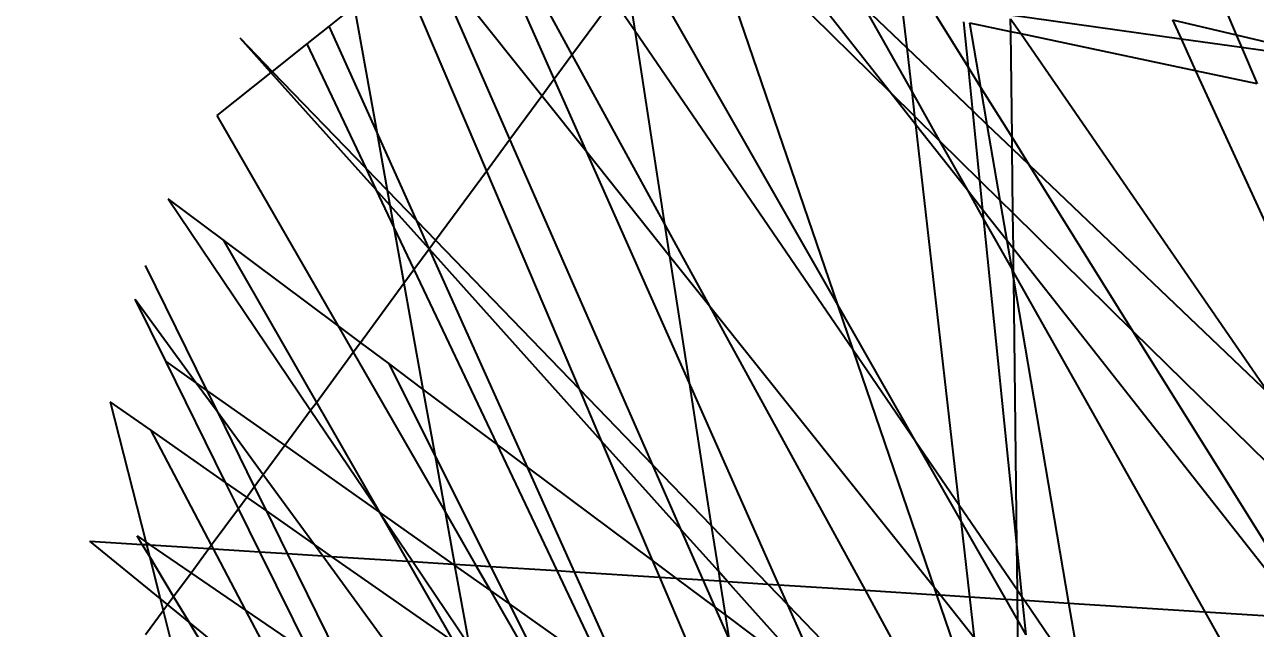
# Model space of a CAD drawing. Header units: metres. Extents: x 0 to 1324930, y 0 to 1631912.
# Drawn here: x 253720.43 to 253725.97, y 1630724.03 to 1630726.75 of the extents above; entities that cross this region are included whole.
import ezdxf

# ---------------------------------------------------------------- set-up
doc = ezdxf.new("R2010")
doc.units = ezdxf.units.M
doc.header["$MEASUREMENT"] = 0
doc.layers.add('limites_parcelles', color=7, linetype='Continuous')
doc.layers.add('Numero_TF', color=7, linetype='Continuous', lineweight=0)
doc.styles.add('Style-Arial', font='arial.ttf')

msp = doc.modelspace()

# ---------------------------------------------------------------- linework, layer by layer
at = {"layer": 'limites_parcelles'}
for p, q in [((253725.64664, 1630727.25136), (253725.88005, 1630726.70207)), ((253722.81431, 1630726.50448), (253722.54274, 1630727.11602)), ((253722.62511, 1630727.10451), (253722.89404, 1630726.61295)), ((253722.61515, 1630726.2335), (253722.25099, 1630727.06434)), ((253722.7583, 1630726.42827), (253722.25099, 1630727.06434)), ((253722.12258, 1630726.99707), (253722.50933, 1630726.08953)), ((253724.08889, 1630725.48822), (253723.21392, 1630727.02228)), ((253723.14094, 1630726.94889), (253723.17608, 1630726.72169)), ((253724.08889, 1630725.48822), (253723.58285, 1630726.97076)), ((253723.82475, 1630726.93626), (253724.32369, 1630726.44515)), ((253724.32369, 1630726.44515), (253723.95985, 1630726.90773)), ((253721.91487, 1630726.83147), (253721.80244, 1630726.74183)), ((253721.91487, 1630726.83147), (253722.01661, 1630726.26561)), ((253722.89404, 1630726.61295), (253723.07867, 1630726.86416)), ((253723.07867, 1630726.86416), (253723.17608, 1630726.72169)), ((253724.20787, 1630726.82632), (253724.42134, 1630726.44714)), ((253724.20787, 1630726.82632), (253724.39887, 1630726.64387)), ((253724.37884, 1630726.81925), (253724.39887, 1630726.64387)), ((253724.67623, 1630726.55621), (253724.53245, 1630726.78681)), ((253724.8654, 1630726.79164), (253725.63163, 1630726.68463)), ((253724.86631, 1630726.71631), (253724.86561, 1630726.77467)), ((253724.86561, 1630726.77467), (253724.91257, 1630726.70655)), ((253725.59275, 1630726.76966), (253725.63163, 1630726.68463)), ((253725.59275, 1630726.76966), (253725.88005, 1630726.70207)), ((253721.80244, 1630726.74183), (253721.702, 1630726.66175)), ((253722.01661, 1630726.26561), (253721.80244, 1630726.74183)), ((253723.17608, 1630726.72169), (253723.31066, 1630725.85142)), ((253723.17608, 1630726.72169), (253724.1581, 1630725.28544)), ((253724.67623, 1630726.55621), (253724.65546, 1630726.76084)), ((253724.73228, 1630726.4663), (253724.68306, 1630726.75501)), ((253724.86631, 1630726.71631), (253724.68306, 1630726.75501)), ((253724.87197, 1630726.24226), (253724.86631, 1630726.71631)), ((253724.91257, 1630726.70655), (253724.86631, 1630726.71631)), ((253721.541, 1630726.53339), (253721.40323, 1630726.68705)), ((253721.40323, 1630726.68705), (253721.54703, 1630726.53819)), ((253721.702, 1630726.66175), (253721.54703, 1630726.53819)), ((253721.702, 1630726.66175), (253721.96693, 1630726.10352)), ((253724.91257, 1630726.70655), (253726.02924, 1630725.08662)), ((253725.69739, 1630726.54082), (253724.91257, 1630726.70655)), ((253725.63163, 1630726.68463), (253725.69739, 1630726.54082)), ((253725.63163, 1630726.68463), (253725.9036, 1630726.64665)), ((253725.88005, 1630726.70207), (253725.9036, 1630726.64665)), ((253725.88005, 1630726.70207), (253726.42536, 1630726.57378)), ((253722.81431, 1630726.50448), (253722.89404, 1630726.61295)), ((253722.89404, 1630726.61295), (253723.31066, 1630725.85142)), ((253724.39887, 1630726.64387), (253724.42134, 1630726.44714)), ((253724.39887, 1630726.64387), (253724.69614, 1630726.35994)), ((253725.9036, 1630726.64665), (253725.97333, 1630726.48255)), ((253725.9036, 1630726.64665), (253726.42536, 1630726.57378)), ((253724.69614, 1630726.35994), (253724.67623, 1630726.55621)), ((253724.73228, 1630726.4663), (253724.67623, 1630726.55621)), ((253721.541, 1630726.53339), (253721.2985, 1630726.34005)), ((253721.54703, 1630726.53819), (253721.541, 1630726.53339)), ((253722.01249, 1630726.00753), (253721.541, 1630726.53339)), ((253721.54703, 1630726.53819), (253721.96693, 1630726.10352)), ((253722.7583, 1630726.42827), (253722.81431, 1630726.50448)), ((253722.96103, 1630726.17408), (253722.81431, 1630726.50448)), ((253725.69739, 1630726.54082), (253726.62071, 1630724.52168)), ((253725.97333, 1630726.48255), (253725.69739, 1630726.54082)), ((253724.4382, 1630726.29957), (253724.32369, 1630726.44515)), ((253724.32369, 1630726.44515), (253724.43397, 1630726.3366)), ((253724.42134, 1630726.44714), (253724.43397, 1630726.3366)), ((253724.42134, 1630726.44714), (253724.54524, 1630726.22708)), ((253724.76098, 1630726.29801), (253724.73228, 1630726.4663)), ((253724.87197, 1630726.24226), (253724.73228, 1630726.4663)), ((253722.61515, 1630726.2335), (253722.7583, 1630726.42827)), ((253722.96103, 1630726.17408), (253722.7583, 1630726.42827)), ((253721.2985, 1630726.34005), (253721.84183, 1630725.39531)), ((253724.43397, 1630726.3366), (253724.4382, 1630726.29957)), ((253724.43397, 1630726.3366), (253724.54524, 1630726.22708)), ((253724.72786, 1630726.04733), (253724.69614, 1630726.35994)), ((253724.69614, 1630726.35994), (253724.76098, 1630726.29801)), ((253724.4382, 1630726.29957), (253724.63343, 1630724.59026)), ((253724.67124, 1630726.00328), (253724.4382, 1630726.29957)), ((253724.81902, 1630725.95761), (253724.76098, 1630726.29801)), ((253724.76098, 1630726.29801), (253724.87258, 1630726.19141)), ((253722.01661, 1630726.26561), (253722.06379, 1630726.00325)), ((253722.19628, 1630725.8661), (253722.01661, 1630726.26561)), ((253722.50933, 1630726.08953), (253722.61515, 1630726.2335)), ((253723.2578, 1630724.76724), (253722.61515, 1630726.2335)), ((253724.54524, 1630726.22708), (253724.67124, 1630726.00328)), ((253724.54524, 1630726.22708), (253724.72786, 1630726.04733)), ((253724.87258, 1630726.19141), (253724.87197, 1630726.24226)), ((253724.94946, 1630726.11797), (253724.87197, 1630726.24226)), ((253723.42091, 1630725.1385), (253722.96103, 1630726.17408)), ((253723.33286, 1630725.70788), (253722.96103, 1630726.17408)), ((253724.87605, 1630725.90147), (253724.87258, 1630726.19141)), ((253724.87258, 1630726.19141), (253724.94946, 1630726.11797)), ((253721.96693, 1630726.10352), (253722.01249, 1630726.00753)), ((253721.96693, 1630726.10352), (253722.06379, 1630726.00325)), ((253725.41553, 1630725.37047), (253724.94946, 1630726.11797)), ((253724.94946, 1630726.11797), (253726.02924, 1630725.08662)), ((253722.28081, 1630725.7786), (253722.50933, 1630726.08953)), ((253722.50933, 1630726.08953), (253722.92682, 1630725.10987)), ((253724.74138, 1630725.91411), (253724.72786, 1630726.04733)), ((253724.72786, 1630726.04733), (253724.81902, 1630725.95761)), ((253722.01249, 1630726.00753), (253722.09384, 1630725.8361)), ((253722.0757, 1630725.93703), (253722.01249, 1630726.00753)), ((253722.06379, 1630726.00325), (253722.0757, 1630725.93703)), ((253722.06379, 1630726.00325), (253722.19628, 1630725.8661)), ((253724.67124, 1630726.00328), (253724.74576, 1630725.87093)), ((253724.74138, 1630725.91411), (253724.67124, 1630726.00328)), ((253721.32668, 1630725.78016), (253721.07864, 1630725.96547)), ((253721.07864, 1630725.96547), (253721.71944, 1630725.01481)), ((253722.0757, 1630725.93703), (253722.09384, 1630725.8361)), ((253722.2524, 1630725.73995), (253722.0757, 1630725.93703)), ((253724.84997, 1630725.77605), (253724.81902, 1630725.95761)), ((253724.81902, 1630725.95761), (253724.87605, 1630725.90147)), ((253724.74576, 1630725.87093), (253724.74138, 1630725.91411)), ((253724.84997, 1630725.77605), (253724.74138, 1630725.91411)), ((253724.87798, 1630725.74045), (253724.87605, 1630725.90147)), ((253724.87605, 1630725.90147), (253725.41553, 1630725.37047)), ((253722.09384, 1630725.8361), (253722.1389, 1630725.58552)), ((253722.09384, 1630725.8361), (253722.18378, 1630725.64659)), ((253722.25278, 1630725.74047), (253722.19628, 1630725.8661)), ((253722.19628, 1630725.8661), (253722.28081, 1630725.7786)), ((253723.31066, 1630725.85142), (253723.33286, 1630725.70788)), ((253723.31066, 1630725.85142), (253723.51222, 1630725.483)), ((253724.89387, 1630724.41121), (253724.74576, 1630725.87093)), ((253724.74576, 1630725.87093), (253724.87204, 1630725.64664)), ((253721.32668, 1630725.78016), (253721.74521, 1630725.04987)), ((253721.84183, 1630725.39531), (253721.32668, 1630725.78016)), ((253722.25278, 1630725.74047), (253722.28081, 1630725.7786)), ((253722.28081, 1630725.7786), (253722.92682, 1630725.10987)), ((253724.87204, 1630725.64664), (253724.84997, 1630725.77605)), ((253724.87798, 1630725.74045), (253724.84997, 1630725.77605)), ((253722.18378, 1630725.64659), (253722.2524, 1630725.73995)), ((253722.2524, 1630725.73995), (253722.25278, 1630725.74047)), ((253722.25364, 1630725.73857), (253722.2524, 1630725.73995)), ((253722.25364, 1630725.73857), (253722.25278, 1630725.74047)), ((253722.69447, 1630724.75834), (253722.25364, 1630725.73857)), ((253723.026, 1630724.87714), (253722.25364, 1630725.73857)), ((253724.87925, 1630725.63383), (253724.87798, 1630725.74045)), ((253726.18402, 1630724.07998), (253724.87798, 1630725.74045)), ((253720.97593, 1630725.66587), (253721.25207, 1630725.10514)), ((253723.33286, 1630725.70788), (253723.42091, 1630725.1385)), ((253723.51222, 1630725.483), (253723.33286, 1630725.70788)), ((253722.1389, 1630725.58552), (253722.18378, 1630725.64659)), ((253722.18378, 1630725.64659), (253722.55638, 1630724.8615)), ((253724.87963, 1630725.60209), (253724.87204, 1630725.64664)), ((253724.87204, 1630725.64664), (253724.87925, 1630725.63383)), ((253724.87963, 1630725.60209), (253724.87925, 1630725.63383)), ((253724.87925, 1630725.63383), (253725.73816, 1630724.10826)), ((253721.94335, 1630725.31947), (253722.1389, 1630725.58552)), ((253722.1389, 1630725.58552), (253722.22451, 1630725.10943)), ((253724.89387, 1630724.41121), (253724.87963, 1630725.60209)), ((253725.12772, 1630724.14699), (253724.87963, 1630725.60209)), ((253721.06842, 1630725.23479), (253720.93055, 1630725.51418)), ((253720.93055, 1630725.51418), (253721.20516, 1630725.13826)), ((253723.51222, 1630725.483), (253724.21133, 1630724.20512)), ((253724.52344, 1630724.21511), (253723.51222, 1630725.483)), ((253724.1581, 1630725.28544), (253724.08889, 1630725.48822)), ((253724.43817, 1630724.87584), (253724.08889, 1630725.48822)), ((253721.84183, 1630725.39531), (253721.91087, 1630725.27527)), ((253721.94335, 1630725.31947), (253721.84183, 1630725.39531)), ((253726.22162, 1630724.07759), (253725.41553, 1630725.37047)), ((253725.41553, 1630725.37047), (253726.71584, 1630724.09058)), ((253721.74521, 1630725.04987), (253721.91087, 1630725.27527)), ((253721.91087, 1630725.27527), (253721.94335, 1630725.31947)), ((253721.91087, 1630725.27527), (253722.32379, 1630724.55728)), ((253722.06938, 1630725.22532), (253721.94335, 1630725.31947)), ((253724.52344, 1630724.21511), (253724.1581, 1630725.28544)), ((253724.1581, 1630725.28544), (253724.43817, 1630724.87584)), ((253721.33724, 1630724.69002), (253721.06842, 1630725.23479)), ((253721.20516, 1630725.13826), (253721.06842, 1630725.23479)), ((253722.06938, 1630725.22532), (253722.27865, 1630724.80831)), ((253722.22451, 1630725.10943), (253722.06938, 1630725.22532)), ((253721.20516, 1630725.13826), (253721.29907, 1630725.00969)), ((253721.25207, 1630725.10514), (253721.20516, 1630725.13826)), ((253721.25207, 1630725.10514), (253721.29907, 1630725.00969)), ((253721.60349, 1630724.85706), (253721.25207, 1630725.10514)), ((253722.22451, 1630725.10943), (253722.27865, 1630724.80831)), ((253722.55638, 1630724.8615), (253722.22451, 1630725.10943)), ((253722.92682, 1630725.10987), (253723.026, 1630724.87714)), ((253722.92682, 1630725.10987), (253723.2578, 1630724.76724)), ((253723.42091, 1630725.1385), (253723.52035, 1630724.49546)), ((253723.8245, 1630724.22966), (253723.42091, 1630725.1385)), ((253721.00003, 1630724.92573), (253720.81856, 1630725.05258)), ((253720.81856, 1630725.05258), (253720.97819, 1630724.42284)), ((253721.71944, 1630725.01481), (253721.74521, 1630725.04987)), ((253721.74521, 1630725.04987), (253722.02558, 1630724.56063)), ((253721.29907, 1630725.00969), (253721.46622, 1630724.67028)), ((253721.29907, 1630725.00969), (253721.50674, 1630724.72541)), ((253721.60349, 1630724.85706), (253721.71944, 1630725.01481)), ((253721.71944, 1630725.01481), (253722.02558, 1630724.56063)), ((253721.00003, 1630724.92573), (253721.27283, 1630724.40717)), ((253721.33724, 1630724.69002), (253721.00003, 1630724.92573)), ((253721.50674, 1630724.72541), (253721.60349, 1630724.85706)), ((253722.02708, 1630724.55803), (253721.60349, 1630724.85706)), ((253722.55638, 1630724.8615), (253722.8262, 1630724.29298)), ((253722.69447, 1630724.75834), (253722.55638, 1630724.8615)), ((253723.026, 1630724.87714), (253723.25511, 1630724.33951)), ((253723.38525, 1630724.47645), (253723.026, 1630724.87714)), ((253724.64154, 1630724.51927), (253724.43817, 1630724.87584)), ((253724.43817, 1630724.87584), (253724.63343, 1630724.59026)), ((253722.27865, 1630724.80831), (253722.32379, 1630724.55728)), ((253722.27865, 1630724.80831), (253722.52776, 1630724.31191)), ((253721.46622, 1630724.67028), (253721.50674, 1630724.72541)), ((253721.50674, 1630724.72541), (253721.73642, 1630724.41099)), ((253722.90603, 1630724.28792), (253722.69447, 1630724.75834)), ((253723.25511, 1630724.33951), (253722.69447, 1630724.75834)), ((253723.38525, 1630724.47645), (253723.2578, 1630724.76724)), ((253723.2578, 1630724.76724), (253723.52035, 1630724.49546)), ((253721.39488, 1630724.57322), (253721.33724, 1630724.69002)), ((253721.43203, 1630724.62376), (253721.33724, 1630724.69002)), ((253721.43203, 1630724.62376), (253721.46622, 1630724.67028)), ((253721.46622, 1630724.67028), (253721.5191, 1630724.5629)), ((253721.39488, 1630724.57322), (253721.43203, 1630724.62376)), ((253721.5191, 1630724.5629), (253721.43203, 1630724.62376)), ((253721.27283, 1630724.40717), (253721.39488, 1630724.57322)), ((253721.49138, 1630724.37766), (253721.39488, 1630724.57322)), ((253721.5191, 1630724.5629), (253721.61416, 1630724.36987)), ((253721.73642, 1630724.41099), (253721.5191, 1630724.5629)), ((253722.02558, 1630724.56063), (253722.02708, 1630724.55803)), ((253722.02558, 1630724.56063), (253722.02758, 1630724.55768)), ((253722.02708, 1630724.55803), (253722.15456, 1630724.33559)), ((253722.02758, 1630724.55768), (253722.02708, 1630724.55803)), ((253722.02758, 1630724.55768), (253722.1783, 1630724.33408)), ((253722.3607, 1630724.32251), (253722.02758, 1630724.55768)), ((253722.32379, 1630724.55728), (253722.36606, 1630724.32217)), ((253722.32379, 1630724.55728), (253722.46252, 1630724.31605)), ((253724.63343, 1630724.59026), (253724.64154, 1630724.51927)), ((253724.63343, 1630724.59026), (253724.89633, 1630724.20576)), ((253724.64154, 1630724.51927), (253724.68082, 1630724.17534)), ((253724.8436, 1630724.16501), (253724.64154, 1630724.51927)), ((253720.9626, 1630724.4112), (253720.93975, 1630724.44917)), ((253720.93975, 1630724.44917), (253720.97819, 1630724.42284)), ((253723.48396, 1630724.25126), (253723.38525, 1630724.47645)), ((253723.55206, 1630724.29042), (253723.38525, 1630724.47645)), ((253723.52035, 1630724.49546), (253723.55206, 1630724.29042)), ((253723.52035, 1630724.49546), (253723.77403, 1630724.23286)), ((253721.04283, 1630724.16781), (253720.7267, 1630724.42617)), ((253720.7267, 1630724.42617), (253720.9626, 1630724.4112)), ((253720.99463, 1630724.35798), (253720.9626, 1630724.4112)), ((253720.9626, 1630724.4112), (253720.98144, 1630724.41001)), ((253720.97819, 1630724.42284), (253720.98144, 1630724.41001)), ((253720.99851, 1630724.40892), (253720.97819, 1630724.42284)), ((253720.98144, 1630724.41001), (253720.99463, 1630724.35798)), ((253720.98144, 1630724.41001), (253720.99851, 1630724.40892)), ((253721.18184, 1630724.28336), (253720.99851, 1630724.40892)), ((253720.99851, 1630724.40892), (253721.26184, 1630724.39222)), ((253721.18184, 1630724.28336), (253721.26184, 1630724.39222)), ((253721.26184, 1630724.39222), (253721.27283, 1630724.40717)), ((253721.26184, 1630724.39222), (253721.28135, 1630724.39098)), ((253721.27283, 1630724.40717), (253721.28135, 1630724.39098)), ((253721.28135, 1630724.39098), (253721.42591, 1630724.11619)), ((253721.28135, 1630724.39098), (253721.49138, 1630724.37766)), ((253721.73642, 1630724.41099), (253721.77386, 1630724.35974)), ((253721.81332, 1630724.35723), (253721.73642, 1630724.41099)), ((253724.89633, 1630724.20576), (253724.89387, 1630724.41121)), ((253724.91792, 1630724.17418), (253724.89387, 1630724.41121)), ((253720.99463, 1630724.35798), (253721.04283, 1630724.16781)), ((253721.1036, 1630724.17691), (253720.99463, 1630724.35798)), ((253721.71733, 1630723.91977), (253721.49138, 1630724.37766)), ((253721.49138, 1630724.37766), (253721.61416, 1630724.36987)), ((253721.61416, 1630724.36987), (253721.83769, 1630723.91596)), ((253721.61416, 1630724.36987), (253721.77386, 1630724.35974)), ((253721.77386, 1630724.35974), (253722.10419, 1630723.90754)), ((253721.77386, 1630724.35974), (253721.81332, 1630724.35723)), ((253722.36192, 1630723.97376), (253721.81332, 1630724.35723)), ((253721.81332, 1630724.35723), (253722.15456, 1630724.33559)), ((253722.15456, 1630724.33559), (253722.36192, 1630723.97376)), ((253722.15456, 1630724.33559), (253722.1783, 1630724.33408)), ((253722.1783, 1630724.33408), (253722.43145, 1630723.95852)), ((253722.1783, 1630724.33408), (253722.3607, 1630724.32251)), ((253723.25511, 1630724.33951), (253723.2874, 1630724.26373)), ((253723.36296, 1630724.25893), (253723.25511, 1630724.33951)), ((253721.1036, 1630724.17691), (253721.18184, 1630724.28336)), ((253721.42591, 1630724.11619), (253721.18184, 1630724.28336)), ((253722.36677, 1630724.31823), (253722.3607, 1630724.32251)), ((253722.3607, 1630724.32251), (253722.36606, 1630724.32217)), ((253722.36606, 1630724.32217), (253722.36677, 1630724.31823)), ((253722.36606, 1630724.32217), (253722.46252, 1630724.31605)), ((253722.36677, 1630724.31823), (253722.43145, 1630723.95852)), ((253722.52586, 1630724.20592), (253722.36677, 1630724.31823)), ((253722.46252, 1630724.31605), (253722.52586, 1630724.20592)), ((253722.46252, 1630724.31605), (253722.52776, 1630724.31191)), ((253722.52776, 1630724.31191), (253722.61117, 1630724.14569)), ((253722.52776, 1630724.31191), (253722.8262, 1630724.29298)), ((253722.8262, 1630724.29298), (253723.0229, 1630723.87851)), ((253722.8262, 1630724.29298), (253722.90603, 1630724.28792)), ((253723.09112, 1630723.87636), (253722.90603, 1630724.28792)), ((253722.90603, 1630724.28792), (253723.2874, 1630724.26373)), ((253723.55206, 1630724.29042), (253723.55885, 1630724.24651)), ((253723.59339, 1630724.24432), (253723.55206, 1630724.29042)), ((253723.2874, 1630724.26373), (253723.45741, 1630723.86479)), ((253723.2874, 1630724.26373), (253723.36296, 1630724.25893)), ((253723.53786, 1630724.12828), (253723.36296, 1630724.25893)), ((253723.36296, 1630724.25893), (253723.48396, 1630724.25126)), ((253723.53786, 1630724.12828), (253723.48396, 1630724.25126)), ((253723.48396, 1630724.25126), (253723.55885, 1630724.24651)), ((253723.55885, 1630724.24651), (253723.58226, 1630724.09511)), ((253723.55885, 1630724.24651), (253723.59339, 1630724.24432)), ((253723.94756, 1630723.8493), (253723.59339, 1630724.24432)), ((253723.59339, 1630724.24432), (253723.77403, 1630724.23286)), ((253723.77403, 1630724.23286), (253723.86481, 1630724.13888)), ((253723.77403, 1630724.23286), (253723.8245, 1630724.22966)), ((253723.86481, 1630724.13888), (253723.8245, 1630724.22966)), ((253723.8245, 1630724.22966), (253724.21133, 1630724.20512)), ((253721.04283, 1630724.16781), (253721.0567, 1630724.1131)), ((253721.07662, 1630724.1402), (253721.04283, 1630724.16781)), ((253721.07662, 1630724.1402), (253721.1036, 1630724.17691)), ((253721.17319, 1630724.06128), (253721.1036, 1630724.17691)), ((253722.52586, 1630724.20592), (253722.70844, 1630723.88845)), ((253722.61117, 1630724.14569), (253722.52586, 1630724.20592)), ((253724.21133, 1630724.20512), (253724.41406, 1630723.83456)), ((253724.21133, 1630724.20512), (253724.53384, 1630724.18466)), ((253724.53384, 1630724.18466), (253724.52344, 1630724.21511)), ((253724.54847, 1630724.18373), (253724.52344, 1630724.21511)), ((253724.65595, 1630723.82691), (253724.53384, 1630724.18466)), ((253724.53384, 1630724.18466), (253724.54847, 1630724.18373)), ((253724.70183, 1630723.99145), (253724.54847, 1630724.18373)), ((253724.54847, 1630724.18373), (253724.68082, 1630724.17534)), ((253724.68082, 1630724.17534), (253724.70183, 1630723.99145)), ((253724.68082, 1630724.17534), (253724.8436, 1630724.16501)), ((253724.89796, 1630724.0697), (253724.8436, 1630724.16501)), ((253724.8436, 1630724.16501), (253724.89686, 1630724.16163)), ((253724.89686, 1630724.16163), (253724.89633, 1630724.20576)), ((253724.89633, 1630724.20576), (253724.91792, 1630724.17418)), ((253724.91934, 1630724.1602), (253724.91792, 1630724.17418)), ((253724.91792, 1630724.17418), (253724.92785, 1630724.15967)), ((253720.97755, 1630724.00541), (253721.0567, 1630724.1131)), ((253721.0567, 1630724.1131), (253721.07662, 1630724.1402)), ((253721.0567, 1630724.1131), (253721.10077, 1630723.93925)), ((253721.17319, 1630724.06128), (253721.07662, 1630724.1402)), ((253721.42591, 1630724.11619), (253721.52606, 1630723.92581)), ((253721.71247, 1630723.91992), (253721.42591, 1630724.11619)), ((253722.61117, 1630724.14569), (253722.74078, 1630723.88743)), ((253722.98809, 1630723.87961), (253722.61117, 1630724.14569)), ((253723.59854, 1630723.98983), (253723.53786, 1630724.12828)), ((253723.58226, 1630724.09511), (253723.53786, 1630724.12828)), ((253723.99406, 1630723.84783), (253723.86481, 1630724.13888)), ((253723.86481, 1630724.13888), (253724.15076, 1630723.84288)), ((253724.89796, 1630724.0697), (253724.89686, 1630724.16163)), ((253724.89686, 1630724.16163), (253724.91934, 1630724.1602)), ((253724.93514, 1630724.00451), (253724.91934, 1630724.1602)), ((253724.91934, 1630724.1602), (253724.92785, 1630724.15967)), ((253724.92785, 1630724.15967), (253725.16639, 1630723.81079)), ((253724.92785, 1630724.15967), (253725.12772, 1630724.14699)), ((253725.18515, 1630723.81019), (253725.12772, 1630724.14699)), ((253725.12772, 1630724.14699), (253725.73816, 1630724.10826)), ((253721.24946, 1630723.93455), (253721.17319, 1630724.06128)), ((253721.33144, 1630723.93196), (253721.17319, 1630724.06128)), ((253723.58226, 1630724.09511), (253723.59854, 1630723.98983)), ((253723.90969, 1630723.85049), (253723.58226, 1630724.09511)), ((253724.90095, 1630723.81917), (253724.89796, 1630724.0697)), ((253724.93514, 1630724.00451), (253724.89796, 1630724.0697)), ((253725.73816, 1630724.10826), (253725.89551, 1630723.82878)), ((253725.73816, 1630724.10826), (253726.18402, 1630724.07998))]:
    msp.add_line(p, q, dxfattribs=at)

# ---------------------------------------------------------------- texts
at = {"layer": 'numero_tf', "color": 4, "linetype": 'Continuous', "lineweight": 0, "style": 'Style-Arial'}
msp.add_text('TF 1136', height=15, dxfattribs=at).set_placement((253680.81149, 1630710.67048))

doc.saveas('drawing.dxf')
